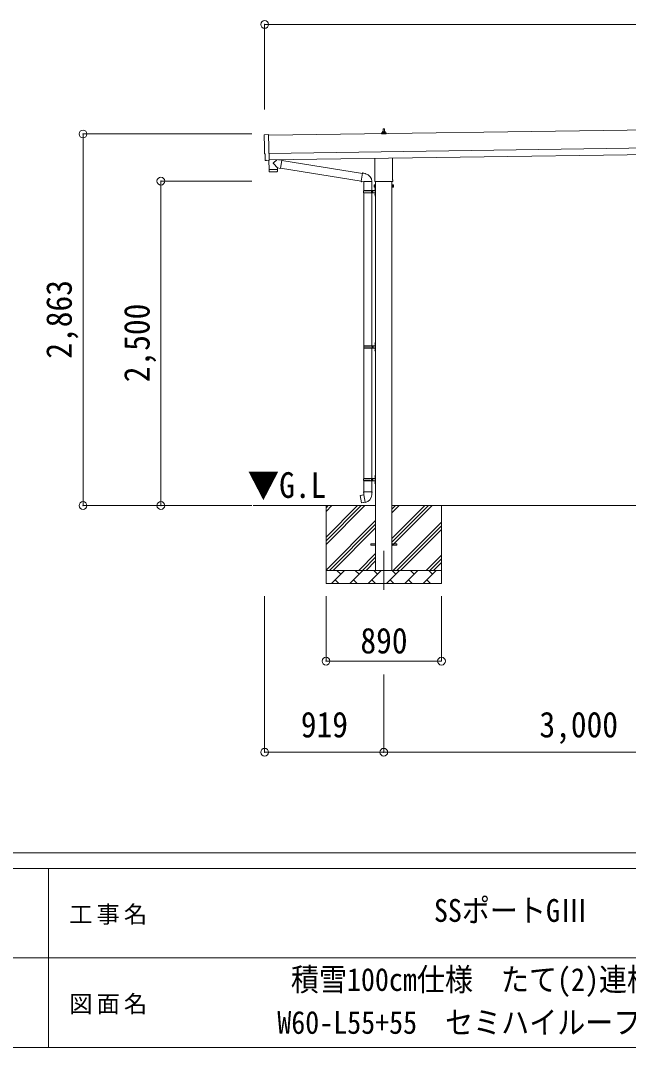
# Model space of a CAD drawing. Units: millimetres at full size, sheet at 1:60. Extents: x -16864 to 16864, y -11640 to 11640.
# Drawn here: x -1114 to 3572, y -11640 to -3726 of the extents above; entities that cross this region are included whole.
import ezdxf
from ezdxf.enums import TextEntityAlignment as Align

# ---------------------------------------------------------------- set-up
doc = ezdxf.new("R2010")
doc.units = ezdxf.units.MM
doc.header["$LTSCALE"] = 60
doc.header["$PDMODE"] = 32
doc.header["$PDSIZE"] = 60
doc.linetypes.add('CHAIN1', pattern=[8, 5, -1, 1, -1])
for name, color, linetype, lineweight in [('0-1_Defpoints', 7, 'CHAIN1', 9), ('0-2_TEXT1', 4, 'Continuous', 9), ('0-3_SHAPE', 7, 'Continuous', 9), ('0-7_PARTS2', 7, 'Continuous', 9), ('0-8_TABLE1', 6, 'Continuous', 9), ('0-9_DIM1', 7, 'Continuous', 9), ('F-0', 7, 'Continuous', 9)]:
    doc.layers.add(name, color=color, linetype=linetype, lineweight=lineweight)
doc.styles.add('ＭＳ ゴシック', font='')
doc.styles.get('ＭＳ ゴシック').set_extended_font_data('MS Gothic')

msp = doc.modelspace()

# ---------------------------------------------------------------- linework, layer by layer
at = {"layer": '0-1_Defpoints'}
msp.add_line((1685.56, -7813.9), (1685.56, -8162.9), dxfattribs=at)
at = {"layer": '0-2_TEXT1'}
for p, q in [((6163.31, -4533.52), (798.36, -4610.17)), ((1668.38, -4591.46), (1675.1, -4589.83)), ((1675.48, -4589.64), (1696.25, -4589.64)), ((1675.87, -4588.85), (1675.87, -4584.64)), ((1676.87, -4584.64), (1694.87, -4584.64)), ((1679.87, -4584.64), (1680.59, -4561.12)), ((1681.59, -4560.14), (1690.14, -4560.14)), ((1691.14, -4561.12), (1691.87, -4584.64)), ((1695.87, -4588.85), (1695.87, -4584.64)), ((1703.35, -4591.46), (1696.63, -4589.83)), ((1667.62, -4600.14), (1667.62, -4592.43)), ((1704.12, -4600.14), (1667.62, -4600.14)), ((1668, -4591.64), (1703.73, -4591.64)), ((1704.12, -4600.14), (1704.12, -4592.43)), ((800.36, -4750.15), (6165.31, -4673.51)), ((801.07, -4800.15), (6166.02, -4723.5)), ((781.49, -4804.2), (774.57, -4803.93)), ((1617.26, -4954.13), (1617.26, -4788.49)), ((1753.86, -4786.54), (1753.86, -4954.13)), ((1615.56, -4962.9), (1615.56, -4957.4)), ((1753.5, -4966.4), (1617.62, -4966.4)), ((1623.06, -4966.4), (1623.06, -7963.9)), ((1748.06, -7963.9), (1748.06, -4966.4)), ((1755.56, -4957.4), (1755.56, -4962.9)), ((1611.56, -4992.4), (1612.32, -4991.08)), ((1611.56, -4992.4), (1611.56, -5009.4)), ((1611.56, -5009.4), (1612.32, -5010.71)), ((1618.56, -4995.99), (1612.32, -4995.99)), ((1618.56, -5005.81), (1612.32, -5005.81)), ((1618.56, -5010.71), (1612.32, -5010.71)), ((1621.06, -5010.1), (1618.56, -5010.1)), ((1750.06, -5010.1), (1752.56, -5010.1)), ((1752.56, -4995.99), (1758.8, -4995.99)), ((1752.56, -5005.81), (1758.8, -5005.81)), ((1752.56, -5010.71), (1758.8, -5010.71)), ((1759.56, -4992.4), (1758.8, -4991.08)), ((1759.56, -5009.4), (1758.8, -5010.71)), ((1759.56, -4992.4), (1759.56, -5009.4)), ((1585.56, -7759.4), (1623.06, -7759.4)), ((1585.56, -7768.4), (1585.56, -7759.4)), ((1585.56, -7759.4), (1623.06, -7759.4)), ((1585.56, -7768.4), (1585.56, -7759.4)), ((1585.56, -7768.4), (1623.06, -7768.4)), ((1585.56, -7768.4), (1623.06, -7768.4)), ((1748.06, -7759.4), (1785.56, -7759.4)), ((1748.06, -7759.4), (1785.56, -7759.4)), ((1748.06, -7768.4), (1785.56, -7768.4)), ((1748.06, -7768.4), (1785.56, -7768.4)), ((1785.56, -7768.4), (1785.56, -7759.4)), ((1785.56, -7768.4), (1785.56, -7759.4))]:
    msp.add_line(p, q, dxfattribs=at)
for points in [[(766.74, -4607.18), (798.28, -4605.08), (801.11, -4802.91)], [(771.69, -4800.98), (771.02, -4753.96), (770.42, -4753.97)], [(782.23, -4803.91), (782.89, -4803.27), (801.12, -4803.92)], [(1618.56, -5010.71), (1618.56, -4991.08), (1612.32, -4991.08)], [(1618.56, -5010.1), (1618.56, -4991.7), (1621.06, -4991.7)], [(1752.56, -5010.1), (1752.56, -4991.7), (1750.06, -4991.7)], [(1752.56, -5010.71), (1752.56, -4991.08), (1758.8, -4991.08)]]:
    msp.add_lwpolyline(points, dxfattribs=at)
for points in [[(1621.06, -5011.4), (1621.06, -4990.4), (1623.06, -4990.4), (1623.06, -5011.4)], [(1750.06, -5011.4), (1750.06, -4990.4), (1748.06, -4990.4), (1748.06, -5011.4)]]:
    msp.add_lwpolyline(points, close=True, dxfattribs=at)
for centre, radius, start, end in [((1674.87, -4588.85), 1, 283.62699, 0), ((1679.95, -4585.27), 4.13, 90, 171.17633), ((1676.87, -4585.64), 1, 90, 180), ((1681.59, -4561.14), 1, 90, 178.60509), ((1689.2, -4584.64), 4.83, 133.60282, 180), ((1682.53, -4584.64), 4.83, 0, 46.39718), ((1690.14, -4561.14), 1, 1.39491, 90), ((1691.78, -4585.27), 4.13, 8.82367, 90), ((1694.87, -4585.64), 1, 0, 90), ((1696.87, -4588.85), 1, 180, 256.37301), ((1668.62, -4592.43), 1, 103.62699, 180), ((1703.12, -4592.43), 1, 0, 76.37301), ((1619.56, -4957.4), 4, 125.09963, 180), ((1619.56, -4962.9), 4, 180, 194.47751), ((1619.56, -4962.9), 4, 194.47751, 241.04498), ((1751.56, -4962.9), 4, 298.95502, 345.52249), ((1751.56, -4957.4), 4, 0, 54.90037), ((1751.56, -4962.9), 4, 345.52249, 0), ((1615.9, -4993.54), 4.34, 145.61575, 214.38425), ((1627.8, -5000.9), 16.24, 162.41205, 197.58795), ((1615.9, -5008.26), 4.34, 145.61575, 214.38425), ((1755.21, -4993.54), 4.34, 325.61575, 34.38425), ((1743.32, -5000.9), 16.24, 342.41205, 17.58795), ((1755.21, -5008.26), 4.34, 325.61575, 34.38425)]:
    msp.add_arc(centre, radius, start, end, dxfattribs=at)
for centre, major_axis, ratio, start_param, end_param in [((766.94, -4610.18), (-3, -0.04), 0.99863, 4.7647489, 6.2979817), ((-3997.43, -4748.67), (4762.89, 68.04), 0.99863, 6.2686928, 6.2979817), ((770.35, -4749.57), (-4.41, -0.06), 0.99863, 6.2686928, 7.8539816), ((774.69, -4800.93), (-2.15, -2.1), 0.9974, 5.5252311, 7.0411395), ((781.53, -4803.2), (-0.717, -0.7), 0.9974, 0.7579542, 1.5707963)]:
    msp.add_ellipse(centre, major_axis=major_axis, ratio=ratio, start_param=start_param, end_param=end_param, dxfattribs=at)
at = {"layer": '0-3_SHAPE'}
for p, q in [((1623.06, -7463.9), (678.9, -7463.9)), ((1240.56, -7463.9), (1240.56, -8063.9)), ((1240.56, -7707.38), (1484.04, -7463.9)), ((1240.56, -7735.67), (1512.33, -7463.9)), ((1240.56, -7763.95), (1540.61, -7463.9)), ((1240.56, -7509.39), (1286.05, -7463.9)), ((1240.56, -7481.11), (1257.77, -7463.9)), ((4623.06, -7463.9), (1748.06, -7463.9)), ((1748.06, -7492.72), (1776.88, -7463.9)), ((1748.06, -7521.01), (1805.17, -7463.9)), ((1748.06, -7775.57), (2059.73, -7463.9)), ((1748.06, -7719), (2003.16, -7463.9)), ((1748.06, -7747.28), (2031.44, -7463.9)), ((2130.56, -7463.9), (2130.56, -8063.9)), ((1240.56, -7961.94), (1623.06, -7579.44)), ((1757.72, -7963.9), (2130.56, -7591.06)), ((1266.88, -7963.9), (1623.06, -7607.72)), ((1295.17, -7963.9), (1623.06, -7636.01)), ((1786, -7963.9), (2130.56, -7619.34)), ((1814.29, -7963.9), (2130.56, -7647.63)), ((1493.16, -7963.9), (1623.06, -7834)), ((1521.44, -7963.9), (1623.06, -7862.28)), ((1549.73, -7963.9), (1623.06, -7890.57)), ((2012.28, -7963.9), (2130.56, -7845.62)), ((2040.56, -7963.9), (2130.56, -7873.9)), ((2068.84, -7963.9), (2130.56, -7902.18)), ((1240.56, -7963.9), (2130.56, -7963.9)), ((1282.01, -8063.9), (1382.01, -7963.9)), ((1353.45, -7992.45), (1324.9, -7963.9)), ((1423.43, -8063.9), (1523.43, -7963.9)), ((1494.87, -7992.45), (1466.32, -7963.9)), ((1564.85, -8063.9), (1664.85, -7963.9)), ((1636.3, -7992.45), (1607.74, -7963.9)), ((1706.27, -8063.9), (1806.27, -7963.9)), ((1777.72, -7992.45), (1749.16, -7963.9)), ((1847.69, -8063.9), (1947.69, -7963.9)), ((1919.14, -7992.45), (1890.58, -7963.9)), ((1989.11, -8063.9), (2089.11, -7963.9)), ((2060.56, -7992.45), (2032.01, -7963.9)), ((2130.56, -8063.9), (1240.56, -8063.9)), ((1310.56, -8035.35), (1339.11, -8063.9)), ((1451.98, -8035.35), (1480.53, -8063.9)), ((1593.4, -8035.35), (1621.96, -8063.9)), ((1734.82, -8035.35), (1763.38, -8063.9)), ((1876.24, -8035.35), (1904.8, -8063.9)), ((2017.67, -8035.35), (2046.22, -8063.9))]:
    msp.add_line(p, q, dxfattribs=at)
at = {"layer": '0-8_TABLE1'}
for p, q in [((767.34, -3756.26), (767.34, -4410.59)), ((11606.27, -3756.26), (767.34, -3756.26)), ((-632.66, -4600.61), (668.04, -4600.61)), ((-632.66, -4600.61), (-632.66, -7463.9)), ((-32.66, -4963.9), (668.04, -4963.9)), ((-32.66, -4963.9), (-32.66, -7463.9)), ((-632.66, -7463.9), (668.04, -7463.9)), ((767.04, -9364.9), (767.04, -8162.9)), ((1240.56, -8662.9), (1240.56, -8162.9)), ((2130.56, -8662.9), (2130.56, -8162.9)), ((1240.56, -8662.9), (2130.56, -8662.9)), ((1685.56, -9364.9), (1685.56, -8764.9)), ((1685.56, -9364.9), (767.04, -9364.9)), ((4685.56, -9364.9), (1685.56, -9364.9))]:
    msp.add_line(p, q, dxfattribs=at)
for p in [(767.34, -3756.26), (-632.66, -4600.61), (-32.66, -4963.9), (-632.66, -7463.9), (-32.66, -7463.9), (1240.56, -8662.9), (2130.56, -8662.9), (767.04, -9364.9), (1685.56, -9364.9)]:
    msp.add_point(p, dxfattribs=at)
at = {"layer": '0-9_DIM1'}
for p, q in [((801.11, -4802.91), (801.12, -4803.92)), ((862.52, -4799.27), (834.87, -4821.78)), ((900.14, -4803.28), (874.3, -4799.1)), ((900.14, -4803.28), (889.97, -4866.16)), ((899.84, -4805.1), (1522, -4904.16)), ((801.76, -4876.14), (802.17, -4889.19)), ((862.75, -4891.27), (805.21, -4892.1)), ((806.24, -4875.08), (806.27, -4876.08)), ((865.56, -4862.22), (834.69, -4829.11)), ((861.24, -4874.29), (861.23, -4875.29)), ((865.56, -4862.22), (889.97, -4866.16)), ((865.56, -4862.22), (865.73, -4874.23)), ((890.27, -4864.33), (1511.58, -4963.26)), ((1522.32, -4902.34), (1516.79, -4933.71)), ((1522.32, -4902.34), (1523.46, -4900.36)), ((1523.46, -4900.36), (1527.02, -4900.99)), ((1527.02, -4900.99), (1527.44, -4903.34)), ((1541.95, -4906.16), (1543.64, -4907.79)), ((1511.26, -4965.07), (1516.79, -4933.71)), ((1511.26, -4965.07), (1511.65, -4967.33)), ((1511.26, -4965.07), (1516.41, -4965.89)), ((1511.65, -4967.33), (1515.22, -4967.96)), ((1515.22, -4967.96), (1516.41, -4965.89)), ((1516.41, -4965.89), (1531.01, -4968.2)), ((1531.01, -4968.2), (1533.22, -4967.22)), ((1593.51, -4967.61), (1532.33, -4967.61)), ((1533.06, -4967.61), (1533.06, -5036.91)), ((1543.64, -4907.79), (1545.75, -4908.24)), ((1593.06, -4967.61), (1593.06, -5036.91)), ((1530.06, -5038.91), (1580.39, -5038.91)), ((1530.06, -5052.91), (1580.39, -5052.91)), ((1531.06, -5036.91), (1617.06, -5036.91)), ((1531.06, -5036.91), (1531.06, -5038.91)), ((1531.06, -5054.91), (1531.06, -5052.91)), ((1531.06, -5054.91), (1617.06, -5054.91)), ((1533.06, -5054.91), (1533.06, -6232.4)), ((1590.06, -5036.91), (1590.06, -5041.41)), ((1590.06, -5041.41), (1592.06, -5041.41)), ((1590.06, -5054.91), (1590.06, -5050.41)), ((1590.06, -5050.41), (1592.06, -5050.41)), ((1592.06, -5041.41), (1592.06, -5045.91)), ((1592.06, -5050.41), (1592.06, -5045.91)), ((1593.06, -5054.91), (1593.06, -6232.4)), ((1598.06, -5036.91), (1598.06, -5045.91)), ((1598.06, -5041.41), (1601.06, -5041.41)), ((1598.06, -5054.91), (1598.06, -5045.91)), ((1598.06, -5050.41), (1601.06, -5050.41)), ((1601.06, -5041.41), (1601.06, -5045.91)), ((1601.06, -5050.41), (1601.06, -5045.91)), ((1616.76, -5019.76), (1618.8, -5020.76)), ((1618.03, -5017.76), (1618.66, -5017.76)), ((1618.03, -5017.76), (1618.03, -5026.06)), ((1618.03, -5026.06), (1618.66, -5026.06)), ((1618.66, -5017.76), (1618.66, -5026.06)), ((1618.66, -5017.76), (1619.06, -5018.16)), ((1618.66, -5026.06), (1619.06, -5025.66)), ((1618.8, -5020.76), (1619.41, -5021.91)), ((1619.06, -5013.91), (1622.06, -5012.41)), ((1619.06, -5013.91), (1619.06, -5045.91)), ((1619.06, -5018.16), (1619.06, -5025.66)), ((1619.06, -5077.91), (1619.06, -5045.91)), ((1622.06, -5012.41), (1622.06, -5045.91)), ((1622.06, -5012.41), (1623.06, -5012.41)), ((1622.06, -5079.41), (1622.06, -5045.91)), ((1623.06, -5012.41), (1623.06, -5045.91)), ((1623.06, -5079.41), (1623.06, -5045.91)), ((1616.76, -5067.76), (1618.8, -5068.76)), ((1618.03, -5065.76), (1618.66, -5065.76)), ((1618.03, -5065.76), (1618.03, -5074.06)), ((1618.03, -5074.06), (1618.66, -5074.06)), ((1618.66, -5065.76), (1618.66, -5074.06)), ((1618.66, -5065.76), (1619.06, -5066.16)), ((1618.66, -5074.06), (1619.06, -5073.66)), ((1618.8, -5068.76), (1619.41, -5069.91)), ((1619.06, -5066.16), (1619.06, -5073.66)), ((1619.06, -5077.91), (1622.06, -5079.41)), ((1622.06, -5079.41), (1623.06, -5079.41)), ((1532.56, -6234.4), (1582.89, -6234.4)), ((1532.56, -6248.4), (1582.89, -6248.4)), ((1533.06, -6250.39), (1533.06, -7254.9)), ((1533.56, -6232.4), (1533.56, -6234.4)), ((1533.56, -6232.4), (1617.06, -6232.4)), ((1533.56, -6250.4), (1533.56, -6248.4)), ((1533.56, -6250.4), (1617.06, -6250.4)), ((1592.56, -6232.4), (1592.56, -6236.9)), ((1592.56, -6236.9), (1594.56, -6236.9)), ((1592.56, -6250.4), (1592.56, -6245.9)), ((1592.56, -6245.9), (1594.56, -6245.9)), ((1593.06, -6250.39), (1593.06, -7254.9)), ((1594.56, -6236.9), (1594.56, -6241.4)), ((1594.56, -6245.9), (1594.56, -6241.4)), ((1600.56, -6232.4), (1600.56, -6241.4)), ((1600.56, -6236.9), (1603.56, -6236.9)), ((1600.56, -6250.4), (1600.56, -6241.4)), ((1600.56, -6245.9), (1603.56, -6245.9)), ((1603.56, -6236.9), (1603.56, -6241.4)), ((1603.56, -6245.9), (1603.56, -6241.4)), ((1616.76, -6215.25), (1618.8, -6216.25)), ((1618.03, -6213.25), (1618.66, -6213.25)), ((1618.03, -6213.25), (1618.03, -6221.55)), ((1618.03, -6221.55), (1618.66, -6221.55)), ((1618.66, -6213.25), (1618.66, -6221.55)), ((1618.66, -6213.25), (1619.06, -6213.65)), ((1618.66, -6221.55), (1619.06, -6221.15)), ((1618.8, -6216.25), (1619.41, -6217.4)), ((1619.06, -6209.4), (1622.06, -6207.9)), ((1619.06, -6209.4), (1619.06, -6241.4)), ((1619.06, -6213.65), (1619.06, -6221.15)), ((1619.06, -6273.4), (1619.06, -6241.4)), ((1622.06, -6207.9), (1622.06, -6241.4)), ((1622.06, -6207.9), (1623.06, -6207.9)), ((1622.06, -6274.9), (1622.06, -6241.4)), ((1623.06, -6207.9), (1623.06, -6241.4)), ((1623.06, -6274.9), (1623.06, -6241.4)), ((1616.76, -6263.25), (1618.8, -6264.25)), ((1618.03, -6261.25), (1618.66, -6261.25)), ((1618.03, -6261.25), (1618.03, -6269.55)), ((1618.03, -6269.55), (1618.66, -6269.55)), ((1618.66, -6261.25), (1618.66, -6269.55)), ((1618.66, -6261.25), (1619.06, -6261.65)), ((1618.66, -6269.55), (1619.06, -6269.15)), ((1618.8, -6264.25), (1619.41, -6265.4)), ((1619.06, -6261.65), (1619.06, -6269.15)), ((1619.06, -6273.4), (1622.06, -6274.9)), ((1622.06, -6274.9), (1623.06, -6274.9)), ((1530.06, -7256.9), (1580.39, -7256.9)), ((1530.06, -7270.9), (1580.39, -7270.9)), ((1531.06, -7254.9), (1617.06, -7254.9)), ((1531.06, -7254.9), (1531.06, -7256.9)), ((1531.06, -7272.9), (1531.06, -7270.9)), ((1531.06, -7272.9), (1617.06, -7272.9)), ((1533.06, -7272.9), (1533.06, -7357.83)), ((1590.06, -7254.9), (1590.06, -7259.4)), ((1590.06, -7259.4), (1592.06, -7259.4)), ((1590.06, -7272.9), (1590.06, -7268.4)), ((1590.06, -7268.4), (1592.06, -7268.4)), ((1592.06, -7259.4), (1592.06, -7263.9)), ((1592.06, -7268.4), (1592.06, -7263.9)), ((1593.06, -7272.9), (1593.06, -7357.83)), ((1598.06, -7254.9), (1598.06, -7263.9)), ((1598.06, -7259.4), (1601.06, -7259.4)), ((1598.06, -7272.9), (1598.06, -7263.9)), ((1598.06, -7268.4), (1601.06, -7268.4)), ((1601.06, -7259.4), (1601.06, -7263.9)), ((1601.06, -7268.4), (1601.06, -7263.9)), ((1616.76, -7237.75), (1618.8, -7238.75)), ((1618.03, -7235.75), (1618.66, -7235.75)), ((1618.03, -7235.75), (1618.03, -7244.05)), ((1618.03, -7244.05), (1618.66, -7244.05)), ((1618.66, -7235.75), (1618.66, -7244.05)), ((1618.66, -7235.75), (1619.06, -7236.15)), ((1618.66, -7244.05), (1619.06, -7243.65)), ((1618.8, -7238.75), (1619.41, -7239.9)), ((1619.06, -7231.9), (1622.06, -7230.4)), ((1619.06, -7231.9), (1619.06, -7263.9)), ((1619.06, -7236.15), (1619.06, -7243.65)), ((1619.06, -7295.9), (1619.06, -7263.9)), ((1622.06, -7230.4), (1622.06, -7263.9)), ((1622.06, -7230.4), (1623.06, -7230.4)), ((1622.06, -7297.4), (1622.06, -7263.9)), ((1623.06, -7230.4), (1623.06, -7263.9)), ((1623.06, -7297.4), (1623.06, -7263.9)), ((1531.21, -7357.83), (1529.06, -7358.61)), ((1529.06, -7358.61), (1529.06, -7362.23)), ((1531.21, -7357.83), (1563.06, -7357.83)), ((1531.21, -7357.83), (1531.3, -7363.04)), ((1594.91, -7357.83), (1563.06, -7357.83)), ((1594.91, -7357.83), (1597.06, -7358.61)), ((1597.06, -7358.61), (1597.06, -7362.23)), ((1616.76, -7285.75), (1618.8, -7286.75)), ((1618.03, -7283.75), (1618.66, -7283.75)), ((1618.03, -7283.75), (1618.03, -7292.05)), ((1618.03, -7292.05), (1618.66, -7292.05)), ((1618.66, -7283.75), (1618.66, -7292.05)), ((1618.66, -7283.75), (1619.06, -7284.15)), ((1618.66, -7292.05), (1619.06, -7291.65)), ((1618.8, -7286.75), (1619.41, -7287.9)), ((1619.06, -7284.15), (1619.06, -7291.65)), ((1619.06, -7295.9), (1622.06, -7297.4)), ((1622.06, -7297.4), (1623.06, -7297.4)), ((1504.6, -7386.28), (1503.79, -7387.45)), ((1503.79, -7387.45), (1513.41, -7442.01)), ((1532.47, -7381.03), (1504.6, -7386.28)), ((1517.34, -7383.67), (1517.13, -7383.92)), ((1529.06, -7362.23), (1531.3, -7363.04)), ((1531.3, -7363.04), (1531.56, -7377.83)), ((1531.56, -7377.83), (1532.91, -7379.83)), ((1542.82, -7438.32), (1532.69, -7380.85)), ((1532.71, -7380.03), (1532.71, -7380.73)), ((1532.91, -7379.83), (1532.88, -7379.83)), ((1543.13, -7439.09), (1542.89, -7438.42)), ((1593.25, -7379.77), (1593.17, -7381.93)), ((1594.56, -7377.83), (1593.25, -7379.77)), ((1597.06, -7362.23), (1594.82, -7363.04)), ((1527.43, -7440.92), (1527.15, -7440.76))]:
    msp.add_line(p, q, dxfattribs=at)
for points in [[(800.72, -4803.9), (801.74, -4875.14), (865.73, -4874.23)], [(865.71, -4888.28), (865.75, -4875.23), (801.76, -4876.14)], [(1522.32, -4902.34), (1527.44, -4903.34), (1541.95, -4906.16)], [(1616.76, -5024.06), (1618.8, -5023.06), (1619.41, -5021.91)], [(1616.76, -5072.06), (1618.8, -5071.06), (1619.41, -5069.91)], [(1616.76, -6219.55), (1618.8, -6218.55), (1619.41, -6217.4)], [(1616.76, -6267.55), (1618.8, -6266.55), (1619.41, -6265.4)], [(1616.76, -7242.05), (1618.8, -7241.05), (1619.41, -7239.9)], [(1594.91, -7357.83), (1594.82, -7363.04), (1594.56, -7377.83)], [(1616.76, -7290.05), (1618.8, -7289.05), (1619.41, -7287.9)], [(1542.55, -7438.23), (1514.57, -7442.83), (1513.41, -7442.01)], [(1519.59, -7383.46), (1519.31, -7383.3), (1517.34, -7383.67)], [(1529.62, -7440.36), (1529.41, -7440.59), (1527.43, -7440.92)]]:
    msp.add_lwpolyline(points, dxfattribs=at)
for centre, radius, start, end in [((838.18, -4825.53), 5, 131.47396, 225.79244), ((805.17, -4889.1), 3, 181.81845, 270.86677), ((862.71, -4888.28), 3, 270.81845, 359.81845), ((1533.22, -4967.22), 60.3, 359.62495, 78), ((1578.81, -5045.91), 49.25, 171.82876, 180.00002), ((1578.81, -5045.91), 49.25, 180.00002, 188.17127), ((1580.39, -5036.91), 2, 270, 359.99998), ((1580.39, -5054.91), 2, 0.00005, 90.00004), ((1622.36, -5021.91), 6, 136.21765, 223.78235), ((1617.06, -5034.91), 2, 270, 359.99998), ((1617.06, -5056.91), 2, 0.00005, 90.00004), ((1622.36, -5069.91), 6, 136.21765, 223.78235), ((1581.31, -6241.4), 49.25, 171.82876, 180.00002), ((1581.31, -6241.4), 49.25, 180.00002, 188.17127), ((1582.89, -6232.4), 2, 270, 359.99998), ((1582.89, -6250.4), 2, 0.00005, 90.00004), ((1622.36, -6217.4), 6, 136.21765, 223.78235), ((1617.06, -6230.4), 2, 270, 359.99998), ((1617.06, -6252.4), 2, 0.00005, 90.00004), ((1622.36, -6265.4), 6, 136.21765, 223.78235), ((1578.81, -7263.9), 49.25, 171.82876, 180.00002), ((1578.81, -7263.9), 49.25, 180.00002, 188.17127), ((1580.39, -7254.9), 2, 270, 359.99998), ((1580.39, -7272.9), 2, 0.00005, 90.00004), ((1622.36, -7239.9), 6, 136.21765, 223.78235), ((1617.06, -7252.9), 2, 270, 359.99998), ((1617.06, -7274.9), 2, 0.00005, 90.00004), ((1622.36, -7287.9), 6, 136.21765, 223.78235), ((1532.41, -7380.73), 0.3, 280.66842, 0), ((1532.91, -7380.03), 0.2, 100, 180), ((1542.6, -7438.53), 0.3, 20, 99.33158), ((1532.91, -7379.83), 60.3, 279.96938, 358), ((1543.31, -7439.02), 0.2, 200, 279.96938)]:
    msp.add_arc(centre, radius, start, end, dxfattribs=at)
at = {"layer": 'F-0', "color": 5, "lineweight": 5}
for p, q in [((-16864.12, -10140), (16015.88, -10140)), ((-16864.12, -10260), (10682.37, -10260)), ((-897.63, -10260), (-897.63, -11640)), ((-6897.63, -10950), (5402.37, -10950)), ((-16864.12, -11640), (16015.88, -11640))]:
    msp.add_line(p, q, dxfattribs=at)

# ---------------------------------------------------------------- texts
at = {"layer": '0-7_PARTS2', "style": 'ＭＳ ゴシック', "width": 0.9}
msp.add_text('▼G.L', height=197.9, dxfattribs=at).set_placement((636.18, -7464.18), align=Align.BOTTOM_LEFT)
at = {"layer": '0-8_TABLE1', "color": 7, "style": 'ＭＳ ゴシック', "width": 0.9}
for s, p in [('2,863', (-660.16, -6332.25)), ('2,500', (-60.16, -6513.9))]:
    msp.add_text(s, height=197.9, rotation=90, dxfattribs=at).set_placement(p, align=Align.BOTTOM_LEFT)
for s, p in [('890', (1505.56, -8662.9)), ('919', (1046.3, -9309.9)), ('3,000', (2885.56, -9309.9))]:
    msp.add_text(s, height=197.9, dxfattribs=at).set_placement(p, align=Align.BOTTOM_LEFT)
at = {"layer": 'F-0', "style": 'ＭＳ ゴシック', "width": 0.9}
for s, p in [('SSポートGⅢ ', (2072.37, -10725)), ('積雪100cm仕様\u3000たて(2)連棟\u30004台用', (969.87, -11256.91)), ('W60-L55+55\u3000セミハイルーフ柱\u30008本柱', (864.87, -11587.74))]:
    msp.add_text(s, height=176, dxfattribs=at).set_placement(p, align=Align.BOTTOM_LEFT)
at = {"layer": 'F-0', "char_height": 132, "attachment_point": 7, "style": 'ＭＳ ゴシック'}
for s, insert in [('\\T1.17;工事名', (-739.42, -10695)), ('\\T1.17;図面名', (-739.42, -11385))]:
    msp.add_mtext(s, dxfattribs=dict(at, insert=insert))

doc.saveas('drawing.dxf')
